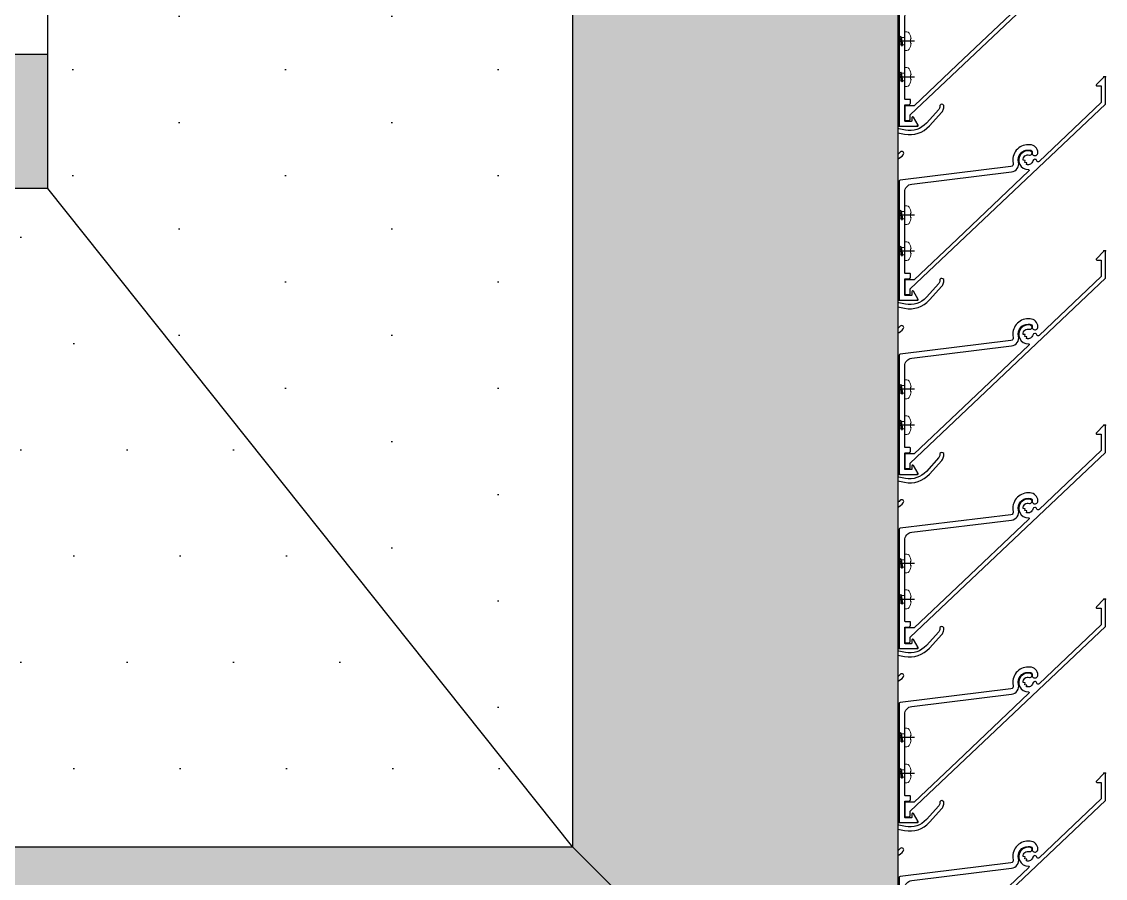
# Model space of a CAD drawing. Header units: millimetres. Extents: x -4391136 to -1798569, y -886572 to -291056.
# Drawn here: x -2446396.2 to -2445991.7, y -393423.4 to -393103.6 of the extents above; entities that cross this region are included whole.
import ezdxf

# ---------------------------------------------------------------- set-up
doc = ezdxf.new("R2010")
doc.units = ezdxf.units.MM
doc.set_wipeout_variables(frame=1)
for name, pattern in [('CENTER', [50.8, 31.75, -6.35, 6.35, -6.35]), ('HIDDEN', [0.375, 0.25, -0.125]), ('Xref-C-1-PP17-AR-2214-01-B$0$Hidden', [7.1438, 4.7625, -2.3813])]:
    doc.linetypes.add(name, pattern=pattern)
for name, color, linetype in [('000 - CONCRETE_COL_HATCH_', 7, 'Continuous'), ('000 - EXISTING_COLUMN_CUT_COLOR_5', 7, 'Continuous'), ('000 - EXISTING_CONCRETE_CUT_COLOR_5', 7, 'Continuous'), ('000 - STRUCTURE_STEEL_ACCESORIES_MAIN_COLOR_2', 7, 'Continuous'), ('000 - STRUCTURE_STEEL_ACCESORIES_WIPEOUT_', 7, 'Continuous'), ('010 - ASPG_ACCESSORIES_HATCH_', 7, 'Continuous'), ('010 - ASPG_ACCESSORIES_MAIN_COLOR_1', 7, 'Continuous'), ('010 - ASPG_ACCESSORIES_SUB_COLOR_1', 7, 'Continuous'), ('010 - ASPG_ACCESSORIES_SUB_COLOR_2', 7, 'Continuous'), ('010 - ASPG_ACCESSORIES_SYMBOL_', 7, 'Continuous'), ('010 - ASPG_ACCESSORIES_WIPEOUT_', 7, 'Continuous'), ('010 - ASPG_EXTR_MAIN_COLOR_2', 7, 'Continuous'), ('010 - ASPG_FASTERN_HIDDEN_', 7, 'Continuous'), ('010 - ASPG_FASTERN_MAIN_COLOR_1', 7, 'Continuous'), ('010 - ASPG_FASTERN_SUB_COLOR_2', 7, 'Continuous'), ('010 - ASPG_FLASHING_HATCH_', 7, 'Continuous'), ('010 - ASPG_FLASHING_MAIN_COLOR_2', 7, 'Continuous'), ('010 - ASPG_FLASHING_MAIN_COLOR_4', 7, 'Continuous'), ('010 - ASPG_FLASHING_WIPEOUT_', 7, 'Continuous'), ('010 - ASPG_FRAMING_MAIN_COLOR_2', 7, 'Continuous'), ('010 - ASPG_FRAMING_SUB_COLOR_2', 7, 'Continuous'), ('010 - ASPG_FRAMING_WIPEOUT_', 7, 'Continuous'), ('_PP-Dim', 7, 'Continuous'), ('BOLT & SCREW', 7, 'Continuous'), ('Center Line', 7, 'CENTER'), ('Xref-C-1-PP17-AR-2214-01-B$0$A-COLS', 7, 'Continuous'), ('Xref-C-1-PP17-AR-2214-01-B$0$A-COLS-E', 7, 'Continuous'), ('Xref-C-1-PP17-AR-2214-01-B$0$A-DETL-MBND', 7, 'Xref-C-1-PP17-AR-2214-01-B$0$Hidden'), ('Xref-C-1-PP17-AR-2214-01-B$0$S-BEAM', 7, 'Continuous'), ('Xref-C-1-PP17-AR-2214-01-B$0$WALL-E', 7, 'Continuous')]:
    doc.layers.add(name, color=color, linetype=linetype)
doc.layers.add('010 - ASPG_EXTR_DEF_SUB', color=7, linetype='Continuous', plot=False)
doc.layers.add('010 - ASPG_FASTERN_DEF_SUB', color=7, linetype='Continuous', plot=False)
doc.layers.add('12-GRID', color=7, linetype='CENTER', lineweight=13)
doc.layers.add('SCREW', color=7, linetype='Continuous', lineweight=5)
pattern_1 = [(45, (68845973.911, -106253.634), (-4.0411152545, 4.0411152545), []), (45, (68845976.6053, -106253.634), (-4.0411152545, 4.0411152545), [])]
pattern_2 = [(0, (0, 0), (3.96875, 7.9375), [0, -7.9375])]
pattern_3 = [(0, (0, 0), (19.8438, 39.6875), [0, -39.6875])]

# ---------------------------------------------------------------- blocks, each defined once
blk = doc.blocks.new('Xref-C-1-PP17-AR-2214-01-B$0$DPA-AR_Rectangular - 300x500-V1-ENTRANCE 2 - LOWER ROOF FLOOR PLAN01-flat-1')
at = {"layer": 'Xref-C-1-PP17-AR-2214-01-B$0$A-COLS-E', "lineweight": 9}
h = blk.add_hatch(dxfattribs=at)
h.set_pattern_fill('ACET-2D-FP_5', style=0, pattern_type=2)
h.set_pattern_definition([(50, (2730087.75, 495928.95), (-459.03375, 385.17505), [76.2, -838.2]), (355, (2730087.75, 495928.95), (65.28253, 746.1827), [60.96, -670.56]), (100.451, (2730148.5, 495923.6), (-693.383, -127.89768), [64.76, -712.36]), (46.184, (2730087.75, 496132.15), (-648.5725, 622.30642), [114.3, -1257.3]), (96.636, (2730178.1, 496118.1), (-1050.5343, -122.21992), [97.14, -1068.54]), (351.184, (2730087.7, 496132.1), (172.19714, 1110.27497), [91.44, -1005.84]), (21, (2730189.35, 496081.35), (-214.74339, 559.42566), [76.2, -838.2]), (326, (2730189.35, 496081.35), (418.85394, 620.9765), [60.96, -670.56]), (71.451, (2730239.9, 496047.26), (-668.45247, 224.29692), [64.76, -712.36]), (37.5, (2730087.75, 495928.95), (-158.769242, 206.912105), [33.528, -628.904, 33.528, -1320.292]), (37.5, (2730087.75, 495928.95), (-158.769242, 206.912105), [-695.96, -647.192, 33.528, -639.572]), (7.5, (2730087.75, 495928.95), (-47.303606, 359.30656), [33.528, -354.584, 33.528, -870.204]), (7.5, (2730087.75, 495928.95), (-47.303606, 359.30656), [-421.64, -613.664, 33.528, -223.012]), (327.5, (2729861.18, 495928.95), (146.191164, 229.474162), [33.528, -220.472, 33.528, -1810.512]), (327.5, (2729861.18, 495928.95), (146.191164, 229.474162), [-287.528, -758.952, 33.528, -1018.032]), (317.5, (2729759.6, 495928.95), (321.09789, 350.41686), [33.528, -296.672, 33.528, -1239.52]), (317.5, (2729759.6, 495928.95), (321.09789, 350.41686), [-363.728, -492.76, 33.528, -713.232])])
h.paths.add_polyline_path([(10.23, -250), (150, -250), (150, 250), (-150, 250), (-150, -250)])
at = {"layer": 'Xref-C-1-PP17-AR-2214-01-B$0$A-COLS', "color": 7}
for p, q in [((150, 250), (-150, 250)), ((-150, 250), (-150, -250)), ((150, -250), (150, 250))]:
    blk.add_line(p, q, dxfattribs=at)
blk = doc.blocks.new('*U2737')
at = {"layer": '000 - CONCRETE_COL_HATCH_'}
h = blk.add_hatch(dxfattribs=at)
h.set_pattern_fill('AR-CONC', scale=0.5)
h.set_pattern_definition([(50, (0, -6e-15), (3.5863, -0.31376), [0.375, -4.125]), (355, (0, -6e-15), (-0.693757, 3.76096), [0.3, -3.3]), (100.4514, (0.299, -0.026), (2.892544, 3.4472), [0.3187, -3.50571]), (46.1842, (0, 1), (5.33621, -0.827596), [0.5625, -6.1875]), (96.6356, (0.4447, 0.931), (4.67331, 4.87059), [0.47805, -5.25857]), (351.1842, (0, 1), (4.67331, 4.87059), [0.45, -4.95]), (21, (0.5, 0.75), (2.984535, -2.013094), [0.375, -4.125]), (326, (0.5, 0.75), (1.216577, 3.62575), [0.3, -3.3]), (71.4514, (0.7487, 0.5822), (4.20111, 1.612656), [0.3187, -3.50571]), (37.5, (0, -6e-15), (0.060799, 1.664469), [0, -3.26, 0, -3.35, 0, -3.3125]), (7.5, (0, -6e-15), (1.315348, 1.972059), [0, -1.91, 0, -3.185, 0, -1.2625]), (327.5, (-1.115, -6e-15), (2.669112, -0.1127744), [0, -1.25, 0, -3.9, 0, -5.175]), (317.5, (-1.615, -6e-15), (2.91593, 0.500525), [0, -1.625, 0, -2.59, 0, -3.675])])
h.paths.add_polyline_path([(-250, -150), (250, -150), (250, 150), (-250, 150)])
at = {"layer": '000 - EXISTING_COLUMN_CUT_COLOR_5', "color": 7}
blk.add_lwpolyline([(-250, -150), (250, -150), (250, 150), (-250, 150)], close=True, dxfattribs=at)
blk = doc.blocks.new('W-1-PP17-ENT2_REV00_20260526-152612_EX_LOPF-1')
at = {"layer": 'Xref-C-1-PP17-AR-2214-01-B$0$A-DETL-MBND', "color": 7}
for p in [(970, -9405.01), (670, -10205)]:
    blk.add_line(p, (970, -10205), dxfattribs=at)
at = {"layer": 'Xref-C-1-PP17-AR-2214-01-B$0$S-BEAM', "color": 7}
blk.add_line((970, -9955), (970, -9405.01), dxfattribs=at)
at = {"layer": 'Xref-C-1-PP17-AR-2214-01-B$0$WALL-E', "color": 7}
for p, q in [((970, -9405.01), (970, -10205)), ((970, -10205), (-13435, -10205))]:
    blk.add_line(p, q, dxfattribs=at)
at = {"color": 7, "rotation": 270}
blk.add_blockref('Xref-C-1-PP17-AR-2214-01-B$0$DPA-AR_Rectangular - 300x500-V1-ENTRANCE 2 - LOWER ROOF FLOOR PLAN01-flat-1', (720, -10055), dxfattribs=at)
at = {"layer": '000 - EXISTING_CONCRETE_CUT_COLOR_5', "color": 7}
blk.add_blockref('*U2737', (720, -10055), dxfattribs=at)
blk = doc.blocks.new('PZG35-9D5')
at = {"layer": 'Center Line', "color": 7}
blk.add_line((0, 3.73), (0, -10.53), dxfattribs=at)
at = {"layer": 'SCREW', "color": 7}
for p, q in [((-1.4, 0), (-1.4, -1.09)), ((1.4, 0), (1.4, -0.59)), ((-1.85, -1.4), (1.85, -0.9)), ((-1.85, -1.4), (-1.4, -1.09)), ((-1.85, -1.4), (-1.4, -1.71)), ((-1.85, -2.7), (1.85, -2.2)), ((-1.85, -2.7), (-1.4, -2.39)), ((-1.85, -2.7), (-1.4, -3.01)), ((-1.85, -4), (-1.4, -3.69)), ((-1.85, -4), (-0.99, -3.88)), ((-1.85, -4), (-1.4, -4.31)), ((-1.4, -1.09), (1.4, -0.59)), ((-1.4, -1.71), (1.4, -1.21)), ((-1.4, -1.71), (-1.4, -2.39)), ((-1.4, -2.39), (1.4, -1.89)), ((-1.4, -3.01), (1.4, -2.51)), ((-1.4, -3.01), (-1.4, -3.69)), ((-1.4, -3.69), (-0.84, -3.59)), ((0.56, -3.34), (1.4, -3.19)), ((0.71, -3.65), (1.85, -3.5)), ((0.71, -3.93), (1.4, -3.81)), ((1.85, -0.9), (1.4, -0.59)), ((1.85, -0.9), (1.4, -1.21)), ((1.4, -1.21), (1.4, -1.89)), ((1.85, -2.2), (1.4, -1.89)), ((1.85, -2.2), (1.4, -2.51)), ((1.4, -2.51), (1.4, -3.19)), ((1.85, -3.5), (1.4, -3.19)), ((1.85, -3.5), (1.4, -3.81)), ((1.4, -3.81), (1.4, -4.49)), ((-1.4, -4.31), (-1.18, -4.27)), ((-1.4, -4.31), (-1.4, -8.1)), ((0.71, -4.61), (1.4, -4.49)), ((0.71, -4.95), (1.85, -4.8)), ((0.71, -5.23), (1.4, -5.11)), ((1.85, -4.8), (1.4, -4.49)), ((1.85, -4.8), (1.4, -5.11)), ((1.4, -5.11), (1.4, -8.1)), ((0, -9.5), (-1.4, -8.1)), ((0, -9.5), (1.4, -8.1))]:
    blk.add_line(p, q, dxfattribs=at)
blk.add_lwpolyline([(0, -9.5), (0.71, -5.23), (0.71, -3.6, 0.417657), (0.41, -3.3, 0.108102), (-0.84, -3.59), (-1.4, -4.7)], format="xyb", dxfattribs=at)
blk = doc.blocks.new('*U3396')
at = {"layer": 'SCREW', "color": 7}
blk.add_lwpolyline([(3.03, 1.78, 0.09906), (0.8, 2.55), (0.8, 2.27), (-0.8, 2.27), (-0.8, 2.55, 0.09906), (-3.03, 1.78, 0.266588), (-3.5, 0.96), (-3.5, 0.2, 0.414214), (-3.3, 0), (3.3, 0, 0.414214), (3.5, 0.2), (3.5, 0.96, 0.266588)], format="xyb", close=True, dxfattribs=at)
blk.add_blockref('PZG35-9D5', (0, 0), dxfattribs=at)
blk = doc.blocks.new('*U3399')
at = {"color": 7}
blk.add_point((0, 0), dxfattribs=at)
at = {"layer": '010 - ASPG_ACCESSORIES_MAIN_COLOR_1', "color": 7}
blk.add_lwpolyline([(-39.7, -0.6, 0.414214), (-40, -0.9), (-40, -7.37, 0.57735), (-39.65, -7.57), (-36.64, -5.83, 0.767327), (-36.79, -5.3), (-37.9, -5.3, -0.414214), (-38.2, -5), (-38.2, -2.8, -0.414214), (-38, -2.6), (-32.18, -2.6, -0.388879), (-31.98, -2.78), (-31.85, -4.34, 0.388879), (-31.35, -4.8), (-30.3, -4.8, 0.414214), (-30, -4.5), (-30, -2.9, -0.414214), (-29.7, -2.6), (0.41, -2.6, -0.378969), (3.39, -5.24), (7.95, -42.52, 0.446593), (11.62, -45.08, -0.489802), (16.08, -48.68), (16.06, -49.36, -0.18248), (15.8, -50.02, -0.267949), (15.33, -50.17, 1.122115), (15.1, -52.34, 0.405004), (18.06, -49.4), (18.08, -48.72, 0.489805), (11.16, -43.13, -0.446597), (9.94, -42.28), (4.87, -0.85, 0.364176), (4.57, -0.6)], format="xyb", close=True, dxfattribs=at)
at = {"layer": '010 - ASPG_EXTR_DEF_SUB', "color": 7}
for p in [(-40, -0.5), (43.44, -76.9), (43.44, -77.5)]:
    blk.add_point(p, dxfattribs=at)
at = {"layer": '010 - ASPG_EXTR_MAIN_COLOR_2', "color": 7}
blk.add_lwpolyline([(11.37, -48.15), (11.47, -47.44), (12.18, -47.56), (12.29, -46.79, -0.535538), (14.19, -49.17, 0.991572), (15.66, -49.58, 1.157025), (8.79, -48.77, -0.688558), (8.27, -48.99), (-17.14, -22.17), (-32.34, -6.13), (-32.34, -2.9, 0.414312), (-32.64, -2.6), (-37.54, -2.6, 0.414116), (-37.84, -2.9), (-37.84, -4.3, 0.414214), (-37.54, -4.6), (-35.99, -4.6, -0.205895), (-35.77, -4.69), (33.23, -77.5), (43.14, -77.5, 0.668179), (43.36, -76.99), (40.52, -74.15, 0.668179), (40.01, -74.36), (40.01, -76), (33.87, -76), (11.86, -52.78, -0.558354), (12.08, -51.95, 0.766275), (12.04, -50.39, -0.438583), (10.71, -48.05)], format="xyb", close=True, dxfattribs=at)
at = {"layer": 'SCREW', "color": 7, "rotation": 180}
for p in [(-21.65, -2.5), (-8.24, -2.5)]:
    blk.add_blockref('*U3396', p, dxfattribs=at)
blk = doc.blocks.new('*U2001')
at = {"color": 7}
blk.add_wipeout([(1617.3, 4), (60, 4), (60, 69.3), (1617.3, 69.3)], dxfattribs=at).dxf.layer = '010 - ASPG_FRAMING_WIPEOUT_'
at = {"layer": '010 - ASPG_FRAMING_MAIN_COLOR_2', "color": 7}
blk.add_lwpolyline([(1587.3, 69.3), (90, 69.3), (90, 6), (1587.3, 6)], close=True, dxfattribs=at)
at = {"layer": '010 - ASPG_FRAMING_SUB_COLOR_2', "color": 7}
for points in [[(1617.3, 4), (60, 4), (60, 69.3), (1617.3, 69.3)], [(60, 2), (60, 4), (1617.3, 4), (1617.3, 2)]]:
    blk.add_lwpolyline(points, close=True, dxfattribs=at)
at = {"color": 7, "rotation": 180}
for p in [(1186.77, 69.3), (1251.77, 69.3), (1316.77, 69.3), (1381.77, 69.3), (1446.77, 69.3), (1511.77, 69.3)]:
    blk.add_blockref('*U3399', p, dxfattribs=at)
blk = doc.blocks.new('W-1-PP17-ENT2_REV00_20260528-225335_ASPG_UPPF')
at = {"color": 7, "rotation": 270}
blk.add_blockref('*U2001', (1018, -8705), dxfattribs=at)
blk = doc.blocks.new('*U1976')
at = {"layer": '010 - ASPG_ACCESSORIES_SUB_COLOR_2', "color": 7}
for p, q in [((-2.08, -1.55), (-2.08, 0)), ((2.08, -1.05), (2.08, 0)), ((-2.73, -1.9), (2.73, -1.4)), ((-2.73, -1.9), (-2.08, -1.55)), ((-2.73, -1.9), (-2.08, -2.25)), ((-2.73, -3.7), (2.73, -3.2)), ((-2.73, -3.7), (-2.08, -3.35)), ((-2.73, -3.7), (-2.08, -4.05)), ((-2.08, -1.55), (2.08, -1.05)), ((-2.08, -2.25), (2.08, -1.75)), ((-2.08, -3.35), (-2.08, -2.25)), ((-2.08, -3.35), (2.08, -2.85)), ((-2.08, -4.05), (2.08, -3.55)), ((2.73, -1.4), (2.08, -1.05)), ((2.73, -1.4), (2.08, -1.75)), ((2.08, -2.85), (2.08, -1.75)), ((2.73, -3.2), (2.08, -2.85)), ((2.73, -3.2), (2.08, -3.55)), ((2.08, -4.65), (2.08, -3.55)), ((-2.73, -5.5), (2.73, -5)), ((-2.73, -5.5), (2.73, -5)), ((-2.73, -5.5), (-2.08, -5.15)), ((-2.73, -5.5), (-2.08, -5.15)), ((-2.73, -5.5), (-2.08, -5.85)), ((-2.73, -5.5), (-2.08, -5.85)), ((-2.73, -7.3), (2.73, -6.8)), ((-2.73, -7.3), (-2.08, -6.95)), ((-2.73, -7.3), (-2.08, -7.65)), ((-2.08, -5.15), (-2.08, -4.05)), ((-2.08, -5.15), (2.08, -4.65)), ((-2.08, -5.15), (2.08, -4.65)), ((-2.08, -5.85), (2.08, -5.35)), ((-2.08, -5.85), (2.08, -5.35)), ((-2.08, -6.95), (-2.08, -5.85)), ((-2.08, -6.95), (-2.08, -5.85)), ((-2.08, -6.95), (2.08, -6.45)), ((-2.08, -7.65), (2.08, -7.15)), ((-2.08, -8.75), (-2.08, -7.65)), ((2.73, -5), (2.08, -4.65)), ((2.73, -5), (2.08, -4.65)), ((2.73, -5), (2.08, -5.35)), ((2.73, -5), (2.08, -5.35)), ((2.08, -6.45), (2.08, -5.35)), ((2.08, -6.45), (2.08, -5.35)), ((2.73, -6.8), (2.08, -6.45)), ((2.73, -6.8), (2.08, -7.15)), ((2.08, -8.25), (2.08, -7.15)), ((-2.73, -9.1), (-2.08, -8.75)), ((-2.73, -9.1), (-1.57, -8.98)), ((-2.73, -9.1), (-2.08, -9.45)), ((-2.73, -10.9), (-2.08, -10.55)), ((-2.73, -10.9), (-1.84, -10.81)), ((-2.73, -10.9), (-2.08, -11.25)), ((-2.08, -8.75), (-1.06, -8.61)), ((-2.08, -9.45), (-1.63, -9.39)), ((-2.08, -10.55), (-2.08, -9.45)), ((-2.08, -10.55), (-1.8, -10.51)), ((-2.08, -11.25), (-1.91, -11.23)), ((-2.08, -12.4), (-2.08, -11.25)), ((0.43, -8.44), (2.08, -8.25)), ((0.71, -8.78), (2.73, -8.6)), ((0.71, -9.1), (2.08, -8.95)), ((0.71, -10.21), (2.08, -10.05)), ((0.71, -10.58), (2.73, -10.4)), ((0.71, -10.9), (2.08, -10.75)), ((2.73, -8.6), (2.08, -8.25)), ((2.73, -8.6), (2.08, -8.95)), ((2.08, -10.05), (2.08, -8.95)), ((2.73, -10.4), (2.08, -10.05)), ((2.73, -10.4), (2.08, -10.75)), ((2.08, -10.75), (2.08, -15.6)), ((-2.08, -12.4), (-2.08, -15.6)), ((0, -17.2), (-2.08, -15.6)), ((0, -17.2), (2.08, -15.6))]:
    blk.add_line(p, q, dxfattribs=at)
blk.add_lwpolyline([(0, -17.2), (0.71, -11.46), (0.71, -8.74, 0.417657), (0.41, -8.44, 0.070993), (-1.53, -8.73), (-2.08, -12.4)], format="xyb", dxfattribs=at)
at = {"layer": '010 - ASPG_ACCESSORIES_SYMBOL_', "color": 7, "linetype": 'CENTER'}
blk.add_line((0, 6.14), (0, -18.2), dxfattribs=at)
at = {"layer": '010 - ASPG_FASTERN_MAIN_COLOR_1', "color": 7}
for p, q in [((-4.17, 5.05), (-4.17, 1.2)), ((3.13, 5.45), (-3.13, 5.45)), ((-2.08, 5.05), (-2.08, 1.2)), ((2.08, 5.05), (2.08, 1.2)), ((4.17, 5.05), (4.17, 1.2)), ((-5.5, 0.55), (-5.5, 0)), ((5.5, 0), (-5.5, 0)), ((-5.2, 0.85), (-4.17, 1.2)), ((5.2, 0.85), (-5.2, 0.85)), ((4.17, 1.2), (-4.17, 1.2)), ((-2.58, 0.85), (-2.08, 1.2)), ((2.45, 0.85), (2.08, 1.2)), ((5.2, 0.85), (4.17, 1.2)), ((5.5, 0.55), (5.5, 0))]:
    blk.add_line(p, q, dxfattribs=at)
for centre, radius, start, end in [((-3.13, 3.89), 1.56, 48.0171, 131.9829), ((0, -0.18), 5.63, 68.2799, 111.7201), ((3.13, 3.89), 1.56, 48.0171, 131.9829), ((-5.2, 0.55), 0.3, 90, 180), ((5.2, 0.55), 0.3, 0, 90)]:
    blk.add_arc(centre, radius, start, end, dxfattribs=at)
blk = doc.blocks.new('G$C7D677D58')
at = {"layer": '010 - ASPG_FASTERN_MAIN_COLOR_1'}
h = blk.add_hatch(dxfattribs=at)
h.set_pattern_fill('ANSI35', scale=0.02, angle=280.6768, style=0)
h.set_pattern_definition([(145.676841, (67.453535, -13.0942606), (0.00281929957, 0.00412935224), []), (145.676841, (67.4500606, -13.0949156), (0.00281929957, 0.00412935224), [0.00625, -0.00125, 0, -0.00125])])
h.paths.add_polyline_path([(0.02989, 0.01545), (0.02447, 0.01545), (0.02447, 0.00055), (0.02989, 0.00055)])
at = {"layer": '010 - ASPG_FASTERN_DEF_SUB', "color": 7, "ltscale": 0.1}
blk.add_line((0.03829, 0.008), (0, 0.008, 0), dxfattribs=at)
at = {"layer": '010 - ASPG_FASTERN_MAIN_COLOR_1', "color": 7}
for p, q in [((0.00687, 0.0028, 0), (0.00687, 0.0132, 0)), ((0.01247, 0.01493, 0), (0.00767, 0.01493, 0)), ((0.01327, 0, 0), (0.01327, 0.016, 0)), ((0.01327, 0.016, 0), (0.01447, 0.016, 0)), ((0.01327, 0.0028, 0), (0.01327, 0.0132, 0)), ((0.01447, 0.016, 0), (0.01447, 0, 0)), ((0.02989, 0), (0.02989, 0.016)), ((0.02989, 0.016), (0.03109, 0.016)), ((0.03109, 0.016), (0.03109, 0)), ((0.03109, 0.00107), (0.03109, 0.01493)), ((0.03589, 0.01493), (0.03109, 0.01493)), ((0.03669, 0.0028), (0.03669, 0.0132)), ((0.0024, 0.012, 0), (0.0016, 0.0112, 0)), ((0.0016, 0.0048, 0), (0.0016, 0.0112, 0)), ((0.00687, 0.0112, 0), (0.0016, 0.0112, 0)), ((0.00687, 0.012, 0), (0.0024, 0.012, 0)), ((0.01247, 0.01146, 0), (0.00767, 0.01146, 0)), ((0.03589, 0.01146), (0.03109, 0.01146)), ((0.00687, 0.0048, 0), (0.0016, 0.0048, 0)), ((0.0024, 0.004, 0), (0.0016, 0.0048, 0)), ((0.01247, 0.00454, 0), (0.00767, 0.00454, 0)), ((0.03589, 0.00454), (0.03109, 0.00454)), ((0.00687, 0.004, 0), (0.0024, 0.004, 0)), ((0.01247, 0.00107, 0), (0.00767, 0.00107, 0)), ((0.01447, 0, 0), (0.01327, 0, 0)), ((0.03109, 0), (0.02989, 0)), ((0.03589, 0.00107), (0.03109, 0.00107))]:
    blk.add_line(p, q, dxfattribs=at)
at = {"layer": '010 - ASPG_FASTERN_MAIN_COLOR_1', "color": 7, "elevation": 0}
for points in [[(0.00767, 0.01493, 0.46188), (0.00767, 0.01146, 0.23094), (0.00767, 0.00454, 0.46188), (0.00767, 0.00107)], [(0.01247, 0.01493, -0.46188), (0.01247, 0.01146, -0.23094), (0.01247, 0.00454, -0.46188), (0.01247, 0.00107)], [(0.03589, 0.01493, -0.46188), (0.03589, 0.01146, -0.23094), (0.03589, 0.00454, -0.46188), (0.03589, 0.00107)]]:
    blk.add_lwpolyline(points, format="xyb", dxfattribs=at)
at = {"layer": '010 - ASPG_FASTERN_MAIN_COLOR_1', "color": 7}
blk.add_lwpolyline([(0.02989, 0.01545), (0.02447, 0.01545), (0.02447, 0.00055), (0.02989, 0.00055)], close=True, dxfattribs=at)
at = {"layer": '010 - ASPG_FASTERN_SUB_COLOR_2', "color": 7, "linetype": 'HIDDEN'}
for p, q in [((0.02989, 0.012), (0.01447, 0.012, 0)), ((0.02989, 0.0112), (0.01447, 0.0112, 0)), ((0.02989, 0.0048), (0.01447, 0.0048, 0)), ((0.02989, 0.004), (0.01447, 0.004, 0))]:
    blk.add_line(p, q, dxfattribs=at)
blk = doc.blocks.new('010 - ASPG_ACCESSORIES_BRACKET_FOR_FRAME_TYPE-1_CUT-VIEW')
at = {"color": 7}
blk.add_wipeout([(0, 25), (0, 0), (40, 0), (40, 3), (3, 3), (3, 25)], dxfattribs=at).dxf.layer = '010 - ASPG_ACCESSORIES_WIPEOUT_'
at = {"layer": '010 - ASPG_ACCESSORIES_HATCH_'}
h = blk.add_hatch(dxfattribs=at)
h.set_pattern_fill('ANSI32', scale=0.03)
h.set_pattern_definition(pattern_1)
h.paths.add_polyline_path([(1.45, 16.09), (1.1, 16.73), (0.75, 16.09), (0, 16.09), (0, 25), (3, 25), (2.98, 16.09)])
h = blk.add_hatch(dxfattribs=at)
h.set_pattern_fill('ANSI32', scale=0.03)
h.set_pattern_definition(pattern_1)
h.paths.add_polyline_path([(0, 0), (0, 11.78), (0.18, 11.92), (1.25, 11.92), (1.6, 11.27), (1.95, 11.92), (3, 11.92), (3, 3), (19.7, 3), (19.7, 0)])
h = blk.add_hatch(dxfattribs=at)
h.set_pattern_fill('ANSI32', scale=0.03)
h.set_pattern_definition(pattern_1)
h.paths.add_polyline_path([(28.7, 0), (28.7, 3), (40, 3), (40, 0)])
at = {"layer": '010 - ASPG_ACCESSORIES_MAIN_COLOR_1', "color": 7}
blk.add_lwpolyline([(0, 25), (0, 0), (40, 0), (40, 3), (3, 3), (3, 25)], close=True, dxfattribs=at)
at = {"layer": '010 - ASPG_ACCESSORIES_SUB_COLOR_1', "color": 7}
for points in [[(1.45, 16.09), (1.1, 16.73), (0.75, 16.09), (0, 16.09), (0, 25), (3, 25), (2.98, 16.09)], [(0, 0), (0, 11.78), (0.18, 11.92), (1.25, 11.92), (1.6, 11.27), (1.95, 11.92), (3, 11.92), (3, 3), (19.7, 3), (19.7, 0)], [(28.7, 0), (28.7, 3), (40, 3), (40, 0)]]:
    blk.add_lwpolyline(points, close=True, dxfattribs=at)
blk = doc.blocks.new('000_ASPG_TYP_FILES_EXPANSION_BOLT_1')
at = {"layer": '010 - ASPG_FASTERN_HIDDEN_', "color": 7, "linetype": 'CENTER'}
blk.add_line((-15.27, 0), (74.86, 0), dxfattribs=at)
at = {"layer": '010 - ASPG_FASTERN_MAIN_COLOR_1', "color": 7}
for p, q in [((-8, 7.21), (-7.36, 7.85)), ((-8, 7.21), (-8, -7.21)), ((-7.36, 7.85), (-2.24, 7.85)), ((-1.6, 7.21), (-2.24, 7.85)), ((-1.6, 7.21), (-1.6, -7.21)), ((-7.36, 3.93), (-2.24, 3.93)), ((-7.36, -3.93), (-2.24, -3.93)), ((-7.36, -7.85), (-8, -7.21)), ((-7.36, -7.85), (-2.24, -7.85)), ((-2.24, -7.85), (-1.6, -7.21))]:
    blk.add_line(p, q, dxfattribs=at)
blk.add_lwpolyline([(-1.6, -8.4), (0, -8.4), (0, 8.4), (-1.6, 8.4)], close=True, dxfattribs=at)
for centre, radius, start, end in [((-4.67, 5.89), 3.33, 143.8846, 216.1154), ((-4.93, 5.89), 3.33, 323.8846, 36.1154), ((4.36, 0), 12.36, 161.4826, 198.5174), ((-13.96, 0), 12.36, 341.4826, 18.5174), ((-4.67, -5.89), 3.33, 143.8846, 216.1154), ((-4.93, -5.89), 3.33, 323.8846, 36.1154)]:
    blk.add_arc(centre, radius, start, end, dxfattribs=at)
at = {"layer": '010 - ASPG_FASTERN_SUB_COLOR_2', "color": 7}
for p, q in [((50.5, 4), (60.29, 4.57)), ((60.29, 4.57), (60.29, -1.07)), ((-13, 2), (-12.17, 2.78)), ((-13, -2), (-13, 2)), ((-11.72, 2.8), (-12.21, -2.8)), ((-12.17, 2.78), (-11.71, 2.84)), ((-10.92, 4), (-11.72, 2.8)), ((-10.92, 4), (-11.61, -4)), ((-10.33, 2.8), (-10.92, 4)), ((-10.33, 2.8), (-10.82, -2.8)), ((-9.54, 4), (-10.33, 2.8)), ((-9.54, 4), (-10.23, -4)), ((-8.95, 2.8), (-9.54, 4)), ((-8.95, 2.8), (-9.43, -2.8)), ((-8.15, 4), (-8.95, 2.8)), ((-8.15, 4), (-8.84, -4)), ((0.66, 4), (-0.13, 2.8)), ((0.66, 4), (-0.03, -4)), ((1.25, 2.8), (0.66, 4)), ((1.25, 2.8), (0.77, -2.8)), ((2.05, 4), (1.25, 2.8)), ((2.05, 4), (1.36, -4)), ((2.64, 2.8), (2.05, 4)), ((2.64, 2.8), (2.15, -2.8)), ((3.43, 4), (2.64, 2.8)), ((3.43, 4), (2.74, -4)), ((4.02, 2.8), (3.43, 4)), ((4.02, 2.8), (3.54, -2.8)), ((4.82, 4), (4.02, 2.8)), ((4.82, 4), (4.13, -4)), ((5.41, 2.8), (4.82, 4)), ((5.41, 2.8), (4.92, -2.8)), ((6.21, 4), (5.41, 2.8)), ((6.21, 4), (5.51, -4)), ((6.79, 2.8), (6.21, 4)), ((6.79, 2.8), (6.31, -2.8)), ((7.59, 4), (6.79, 2.8)), ((7.59, 4), (6.9, -4)), ((8.18, 2.8), (7.59, 4)), ((8.18, 2.8), (7.7, -2.8)), ((8.98, 4), (8.18, 2.8)), ((8.98, 4), (8.28, -4)), ((9.57, 2.8), (8.98, 4)), ((9.57, 2.8), (9.08, -2.8)), ((10.36, 4), (9.57, 2.8)), ((10.36, 4), (9.67, -4)), ((10.95, 2.8), (10.36, 4)), ((10.95, 2.8), (10.47, -2.8)), ((11.75, 4), (10.95, 2.8)), ((11.75, 4), (11.06, -4)), ((12.34, 2.8), (11.75, 4)), ((12.34, 2.8), (11.85, -2.8)), ((13.13, 4), (12.34, 2.8)), ((13.13, 4), (12.44, -4)), ((13.13, 4), (47.5, 4)), ((47.5, 3), (47.5, 4)), ((50.5, 3), (47.5, 3)), ((50.5, 2), (50.5, 4)), ((50.5, 2), (51.5, 2)), ((50.5, -4), (50.5, 1.04)), ((50.66, 1.19), (51.03, 1.19)), ((52.03, 0.19), (52.03, -0.75)), ((52.5, 1), (52.5, 0)), ((54.73, -0.32), (55.27, 1.32)), ((55.04, -1.1), (55.75, 0.77)), ((56.22, 2), (57.5, 2)), ((56.68, 1.41), (57.11, 1.41)), ((58.11, 0.46), (58.18, -0.8)), ((58.5, 1), (58.5, -0.04)), ((67.5, 4), (60.29, 3.28)), ((67.5, -4), (67.5, 4)), ((-13, -2), (-12.17, -2.84)), ((-11.61, -4), (-12.21, -2.8)), ((-10.82, -2.8), (-11.61, -4)), ((-10.23, -4), (-10.82, -2.8)), ((-9.43, -2.8), (-10.23, -4)), ((-8.84, -4), (-9.43, -2.8)), ((-8.05, -2.8), (-8.84, -4)), ((0.77, -2.8), (-0.03, -4)), ((1.36, -4), (0.77, -2.8)), ((2.15, -2.8), (1.36, -4)), ((2.74, -4), (2.15, -2.8)), ((3.54, -2.8), (2.74, -4)), ((4.13, -4), (3.54, -2.8)), ((4.92, -2.8), (4.13, -4)), ((5.51, -4), (4.92, -2.8)), ((6.31, -2.8), (5.51, -4)), ((6.9, -4), (6.31, -2.8)), ((7.7, -2.8), (6.9, -4)), ((8.28, -4), (7.7, -2.8)), ((9.08, -2.8), (8.28, -4)), ((9.67, -4), (9.08, -2.8)), ((10.47, -2.8), (9.67, -4)), ((11.06, -4), (10.47, -2.8)), ((11.85, -2.8), (11.06, -4)), ((12.44, -4), (11.85, -2.8)), ((12.5, -4), (47.5, -4)), ((47.5, -4), (47.5, -3)), ((47.5, -3), (50.5, -3)), ((60.29, -4.69), (50.5, -4)), ((53.03, -1.75), (54.1, -1.75)), ((53.5, -1), (53.78, -1)), ((59.18, -1.75), (60.29, -1.75)), ((59.46, -1.04), (60.29, -1.07)), ((60.29, -1.75), (60.29, -4.69)), ((60.29, -3.28), (67.5, -4))]:
    blk.add_line(p, q, dxfattribs=at)
for centre, start, end in [((51.03, 0.19), 0, 121.9394), ((51.5, 1), 0, 90), ((56.22, 1), 90, 161.5651), ((56.68, 0.41), 90, 159.1163), ((57.11, 0.41), 3.0186, 90), ((57.5, 1), 0, 90), ((53.03, -0.75), 180, 270), ((53.5, 0), 180, 270), ((53.78, 0), 270, 341.5651), ((54.1, -0.75), 270, 339.1163), ((59.18, -0.75), 183.0186, 270), ((59.5, -0.04), 180, 267.8255)]:
    blk.add_arc(centre, 1, start, end, dxfattribs=at)
blk = doc.blocks.new('*U3067')
at = {"color": 7, "xscale": -1, "rotation": 270}
blk.add_blockref('*U1976', (3, -19), dxfattribs=at)
at = {"color": 7}
blk.add_wipeout([(45, 45), (45, 0), (0, 0), (0, -5), (50, -5), (50, 45)], dxfattribs=at).dxf.layer = '000 - STRUCTURE_STEEL_ACCESORIES_WIPEOUT_'
at = {"layer": '010 - ASPG_ACCESSORIES_HATCH_'}
h = blk.add_hatch(dxfattribs=at)
h.set_pattern_fill('ANSI32', scale=0.03, angle=-90)
h.set_pattern_definition([(315, (-106132.4893, -14494268.6785), (1.01027881362, 1.01027881362), []), (315, (-106132.4893, -14494269.352), (1.01027881362, 1.01027881362), [])])
h.paths.add_polyline_path([(45, 45), (45, 0), (0, 0), (0, -5), (50, -5), (50, 45)])
at = {"layer": '000 - STRUCTURE_STEEL_ACCESORIES_MAIN_COLOR_2', "color": 7}
blk.add_lwpolyline([(45, 45), (45, 0), (0, 0), (0, -5), (50, -5), (50, 45)], close=True, dxfattribs=at)
at = {"color": 7}
blk.add_blockref('000_ASPG_TYP_FILES_EXPANSION_BOLT_1', (45, 22.5), dxfattribs=at)
at = {"color": 7, "xscale": -1000, "yscale": 1000, "zscale": 1000, "rotation": 90}
blk.add_blockref('G$C7D677D58', (32.2, 16.47, 0), dxfattribs=at)
at = {"color": 7, "xscale": -1, "rotation": 180}
blk.add_blockref('010 - ASPG_ACCESSORIES_BRACKET_FOR_FRAME_TYPE-1_CUT-VIEW', (0, -5), dxfattribs=at)
blk = doc.blocks.new('*U3395')
at = {"layer": '12-GRID', "color": 7, "linetype": 'CENTER'}
for p, q in [((0, -6.2), (0, 2.2)), ((-4.2, -2), (4.2, -2))]:
    blk.add_line(p, q, dxfattribs=at)
at = {"layer": 'BOLT & SCREW', "color": 7}
for p, q in [((-0.55, -1.77), (-1.77, -1.56)), ((-0.55, -2.23), (-1.77, -2.44)), ((-0.46, -1.77), (-0.88, -1.56)), ((-0.46, -2.23), (-0.88, -2.44)), ((-0.23, -1.45), (-0.44, -0.23)), ((-0.23, -1.54), (-0.44, -1.12)), ((-0.23, -2.46), (-0.44, -2.88)), ((-0.23, -2.55), (-0.44, -3.77)), ((0.23, -1.45), (0.44, -0.23)), ((0.23, -1.54), (0.44, -1.12)), ((0.44, -2.88), (0.23, -2.46)), ((0.23, -2.55), (0.44, -3.77)), ((0.46, -1.77), (0.88, -1.56)), ((0.46, -2.23), (0.88, -2.44)), ((0.55, -1.77), (1.77, -1.56)), ((0.55, -2.23), (1.77, -2.44))]:
    blk.add_line(p, q, dxfattribs=at)
for points in [[(-1.77, -1.56), (-0.88, -1.56, 0.414214), (-0.44, -1.12), (-0.44, -0.23), (0.44, -0.23), (0.44, -1.12, 0.414214), (0.88, -1.56), (1.77, -1.56), (1.77, -2.44), (0.88, -2.44, 0.414214), (0.44, -2.88), (0.44, -3.77), (-0.44, -3.77), (-0.44, -2.88, 0.414214), (-0.88, -2.44), (-1.77, -2.44)], [(0.23, -2.46, -0.414214), (0.46, -2.23), (0.55, -2.23), (0.55, -1.77), (0.46, -1.77, -0.414214), (0.23, -1.54), (0.23, -1.45), (-0.23, -1.45), (-0.23, -1.54, -0.414214), (-0.46, -1.77), (-0.55, -1.77), (-0.55, -2.23), (-0.46, -2.23, -0.414214), (-0.23, -2.46), (-0.23, -2.55), (0.23, -2.55)]]:
    blk.add_lwpolyline(points, format="xyb", close=True, dxfattribs=at)
blk.add_circle((0, -2), 3.5, dxfattribs=at)
blk = doc.blocks.new('*U3045')
at = {"layer": '010 - ASPG_EXTR_DEF_SUB', "color": 7}
for p in [(65, 0), (130, 0), (195, 0), (260, 0), (325, 0)]:
    blk.add_point(p, dxfattribs=at)
at = {"layer": '010 - ASPG_EXTR_MAIN_COLOR_2', "color": 7}
for points in [[(43.74, 68.44, -0.247674), (43.99, 68.57), (45.98, 68.57, -0.044131), (46.47, 68.5, -0.125846), (48.96, 67.21, -0.098851), (49.82, 66.03, -0.205828), (49.79, 61.2, -0.115116), (46.37, 57.18, 0.822373), (47.46, 56.1, 0.109185), (51.15, 60.56, 0.208323), (51.19, 66.64, 0.100528), (49.97, 68.32, 0.145116), (46.29, 70.07), (30.76, 70.07, 0.433659)], [(366.35, 67.62, -0.045829), (347.78, 45.76, -0.560492), (347.29, 45.89, 0.31786), (344.21, 48.24, 0.953288), (344.08, 46.72, -2.423004), (342.26, 44.89, 0.952315), (340.74, 44.76, 0.300821), (342.89, 41.76, -0.560492), (342.98, 41.25, -0.019425), (333.62, 33.46, -0.552501), (333.15, 33.64, 0.344461), (329.99, 36.3, 0.952015), (329.86, 34.78, -2.423186), (328.04, 32.95, 0.952015), (326.52, 32.82, 0.2854), (328.49, 29.89, -0.553378), (328.56, 29.38, 0.030674), (313.46, 15.06, 0.4171), (314.11, 5.27, 0.935553), (315.1, 6.41, -0.43441), (314.8, 14.29, -0.014998), (321.92, 21.45, -0.738349), (324.92, 19.76, 0.004917), (321.81, 4.8, 0.263611), (324.88, -4.46), (330, -9.08, 0.125884), (331.27, -9.75, 0.044275), (332.09, -9.87, 1.107655), (332.13, -8.33, -0.215596), (331.02, -7.99), (325.89, -3.35, -0.263611), (323.28, 4.51, -0.004855), (326.34, 19.26, 0.23396), (325.82, 21.95, -0.24081), (325.71, 24.9, -0.104157), (325.78, 25), (327.99, 26.93, -0.229021), (330.7, 26.89, -0.381721), (335.27, 9.07, 0.977382), (336.62, 8.41, 0.361105), (332.41, 27.5, -0.496126), (332.44, 30.69, 0.003188), (334.06, 31.9, -0.002827), (335.56, 33.07, 0.077048), (368.74, 68.44, -0.247674)], [(371.29, 70.07), (355.76, 70.07, 0.433659), (355.46, 69.75), (355.84, 63.96, 0.082069), (355.86, 63.87, 0.720654), (357.33, 63.97, 0.079224), (357.34, 64.07), (357.07, 68.14, -0.433659), (357.47, 68.57), (365.86, 68.57, -0.607385)]]:
    blk.add_lwpolyline(points, format="xyb", dxfattribs=at)
for points in [[(95.76, 70.07, 0.433659), (95.46, 69.75), (95.84, 63.96, 0.082069), (95.86, 63.87, 0.720654), (97.33, 63.97, 0.079224), (97.34, 64.07), (97.07, 68.14, -0.433659), (97.47, 68.57), (105.86, 68.57, -0.607385), (106.35, 67.62, -0.045829), (87.78, 45.76, -0.560492), (87.29, 45.89, 0.31786), (84.21, 48.24, 0.953288), (84.08, 46.72, -2.423004), (82.26, 44.89, 0.952315), (80.74, 44.76, 0.300821), (82.89, 41.76, -0.560492), (82.98, 41.25, -0.019425), (73.62, 33.46, -0.552501), (73.15, 33.64, 0.344461), (69.99, 36.3, 0.952015), (69.86, 34.78, -2.423186), (68.04, 32.95, 0.952015), (66.52, 32.82, 0.2854), (68.49, 29.89, -0.553378), (68.56, 29.38, 0.030674), (53.46, 15.06, 0.4171), (54.11, 5.27, 0.935553), (55.1, 6.41, -0.43441), (54.8, 14.29, -0.014998), (61.92, 21.45, -0.738349), (64.92, 19.76, 0.004917), (61.81, 4.8, 0.263611), (64.88, -4.46), (70, -9.08, 0.125884), (71.27, -9.75, 0.044275), (72.09, -9.87, 1.107655), (72.13, -8.33, -0.215596), (71.02, -7.99), (65.89, -3.35, -0.263611), (63.28, 4.51, -0.004855), (66.34, 19.26, 0.23396), (65.82, 21.95, -0.24081), (65.71, 24.9, -0.104157), (65.78, 25), (67.99, 26.93, -0.229021), (70.7, 26.89, -0.381721), (75.27, 9.07, 0.977382), (76.62, 8.41, 0.361105), (72.41, 27.5, -0.496126), (72.44, 30.69, 0.003188), (74.06, 31.9, -0.002827), (75.56, 33.07, 0.077048), (108.74, 68.44, -0.247674), (108.99, 68.57), (110.98, 68.57, -0.044131), (111.47, 68.5, -0.125846), (113.96, 67.21, -0.098851), (114.82, 66.03, -0.205828), (114.79, 61.2, -0.115116), (111.37, 57.18, 0.822373), (112.46, 56.1, 0.109185), (116.15, 60.56, 0.208323), (116.19, 66.64, 0.100528), (114.97, 68.32, 0.145116), (111.29, 70.07)], [(160.76, 70.07, 0.433659), (160.46, 69.75), (160.84, 63.96, 0.082069), (160.86, 63.87, 0.720654), (162.33, 63.97, 0.079224), (162.34, 64.07), (162.07, 68.14, -0.433659), (162.47, 68.57), (170.86, 68.57, -0.607385), (171.35, 67.62, -0.045829), (152.78, 45.76, -0.560492), (152.29, 45.89, 0.31786), (149.21, 48.24, 0.953288), (149.08, 46.72, -2.423004), (147.26, 44.89, 0.952315), (145.74, 44.76, 0.300821), (147.89, 41.76, -0.560492), (147.98, 41.25, -0.019425), (138.62, 33.46, -0.552501), (138.15, 33.64, 0.344461), (134.99, 36.3, 0.952015), (134.86, 34.78, -2.423186), (133.04, 32.95, 0.952015), (131.52, 32.82, 0.2854), (133.49, 29.89, -0.553378), (133.56, 29.38, 0.030674), (118.46, 15.06, 0.4171), (119.11, 5.27, 0.935553), (120.1, 6.41, -0.43441), (119.8, 14.29, -0.014998), (126.92, 21.45, -0.738349), (129.92, 19.76, 0.004917), (126.81, 4.8, 0.263611), (129.88, -4.46), (135, -9.08, 0.125884), (136.27, -9.75, 0.044275), (137.09, -9.87, 1.107655), (137.13, -8.33, -0.215596), (136.02, -7.99), (130.89, -3.35, -0.263611), (128.28, 4.51, -0.004855), (131.34, 19.26, 0.23396), (130.82, 21.95, -0.24081), (130.71, 24.9, -0.104157), (130.78, 25), (132.99, 26.93, -0.229021), (135.7, 26.89, -0.381721), (140.27, 9.07, 0.977382), (141.62, 8.41, 0.361105), (137.41, 27.5, -0.496126), (137.44, 30.69, 0.003188), (139.06, 31.9, -0.002827), (140.56, 33.07, 0.077048), (173.74, 68.44, -0.247674), (173.99, 68.57), (175.98, 68.57, -0.044131), (176.47, 68.5, -0.125846), (178.96, 67.21, -0.098851), (179.82, 66.03, -0.205828), (179.79, 61.2, -0.115116), (176.37, 57.18, 0.822373), (177.46, 56.1, 0.109185), (181.15, 60.56, 0.208323), (181.19, 66.64, 0.100528), (179.97, 68.32, 0.145116), (176.29, 70.07)], [(225.76, 70.07, 0.433659), (225.46, 69.75), (225.84, 63.96, 0.082069), (225.86, 63.87, 0.720654), (227.33, 63.97, 0.079224), (227.34, 64.07), (227.07, 68.14, -0.433659), (227.47, 68.57), (235.86, 68.57, -0.607385), (236.35, 67.62, -0.045829), (217.78, 45.76, -0.560492), (217.29, 45.89, 0.31786), (214.21, 48.24, 0.953288), (214.08, 46.72, -2.423004), (212.26, 44.89, 0.952315), (210.74, 44.76, 0.300821), (212.89, 41.76, -0.560492), (212.98, 41.25, -0.019425), (203.62, 33.46, -0.552501), (203.15, 33.64, 0.344461), (199.99, 36.3, 0.952015), (199.86, 34.78, -2.423186), (198.04, 32.95, 0.952015), (196.52, 32.82, 0.2854), (198.49, 29.89, -0.553378), (198.56, 29.38, 0.030674), (183.46, 15.06, 0.4171), (184.11, 5.27, 0.935553), (185.1, 6.41, -0.43441), (184.8, 14.29, -0.014998), (191.92, 21.45, -0.738349), (194.92, 19.76, 0.004917), (191.81, 4.8, 0.263611), (194.88, -4.46), (200, -9.08, 0.125884), (201.27, -9.75, 0.044275), (202.09, -9.87, 1.107655), (202.13, -8.33, -0.215596), (201.02, -7.99), (195.89, -3.35, -0.263611), (193.28, 4.51, -0.004855), (196.34, 19.26, 0.23396), (195.82, 21.95, -0.24081), (195.71, 24.9, -0.104157), (195.78, 25), (197.99, 26.93, -0.229021), (200.7, 26.89, -0.381721), (205.27, 9.07, 0.977382), (206.62, 8.41, 0.361105), (202.41, 27.5, -0.496126), (202.44, 30.69, 0.003188), (204.06, 31.9, -0.002827), (205.56, 33.07, 0.077048), (238.74, 68.44, -0.247674), (238.99, 68.57), (240.98, 68.57, -0.044131), (241.47, 68.5, -0.125846), (243.96, 67.21, -0.098851), (244.82, 66.03, -0.205828), (244.79, 61.2, -0.115116), (241.37, 57.18, 0.822373), (242.46, 56.1, 0.109185), (246.15, 60.56, 0.208323), (246.19, 66.64, 0.100528), (244.97, 68.32, 0.145116), (241.29, 70.07)], [(290.76, 70.07, 0.433659), (290.46, 69.75), (290.84, 63.96, 0.082069), (290.86, 63.87, 0.720654), (292.33, 63.97, 0.079224), (292.34, 64.07), (292.07, 68.14, -0.433659), (292.47, 68.57), (300.86, 68.57, -0.607385), (301.35, 67.62, -0.045829), (282.78, 45.76, -0.560492), (282.29, 45.89, 0.31786), (279.21, 48.24, 0.953288), (279.08, 46.72, -2.423004), (277.26, 44.89, 0.952315), (275.74, 44.76, 0.300821), (277.89, 41.76, -0.560492), (277.98, 41.25, -0.019425), (268.62, 33.46, -0.552501), (268.15, 33.64, 0.344461), (264.99, 36.3, 0.952015), (264.86, 34.78, -2.423186), (263.04, 32.95, 0.952015), (261.52, 32.82, 0.2854), (263.49, 29.89, -0.553378), (263.56, 29.38, 0.030674), (248.46, 15.06, 0.4171), (249.11, 5.27, 0.935553), (250.1, 6.41, -0.43441), (249.8, 14.29, -0.014998), (256.92, 21.45, -0.738349), (259.92, 19.76, 0.004917), (256.81, 4.8, 0.263611), (259.88, -4.46), (265, -9.08, 0.125884), (266.27, -9.75, 0.044275), (267.09, -9.87, 1.107655), (267.13, -8.33, -0.215596), (266.02, -7.99), (260.89, -3.35, -0.263611), (258.28, 4.51, -0.004855), (261.34, 19.26, 0.23396), (260.82, 21.95, -0.24081), (260.71, 24.9, -0.104157), (260.78, 25), (262.99, 26.93, -0.229021), (265.7, 26.89, -0.381721), (270.27, 9.07, 0.977382), (271.62, 8.41, 0.361105), (267.41, 27.5, -0.496126), (267.44, 30.69, 0.003188), (269.06, 31.9, -0.002827), (270.56, 33.07, 0.077048), (303.74, 68.44, -0.247674), (303.99, 68.57), (305.98, 68.57, -0.044131), (306.47, 68.5, -0.125846), (308.96, 67.21, -0.098851), (309.82, 66.03, -0.205828), (309.79, 61.2, -0.115116), (306.37, 57.18, 0.822373), (307.46, 56.1, 0.109185), (311.15, 60.56, 0.208323), (311.19, 66.64, 0.100528), (309.97, 68.32, 0.145116), (306.29, 70.07)]]:
    blk.add_lwpolyline(points, format="xyb", close=True, dxfattribs=at)
at = {"color": 7, "rotation": 179.999999999989}
for p in [(84.09, 42.89), (149.09, 42.89), (214.09, 42.89), (279.09, 42.89), (344.09, 42.89), (69.87, 30.95), (134.87, 30.95), (199.87, 30.95), (264.87, 30.95), (329.87, 30.95)]:
    blk.add_blockref('*U3395', p, dxfattribs=at)
blk = doc.blocks.new('*U3059')
at = {"color": 7}
blk.add_wipeout([(0, -52), (901, -52), (705, -298), (0, -298)], dxfattribs=at).dxf.layer = '010 - ASPG_FLASHING_WIPEOUT_'
at = {"layer": '010 - ASPG_FLASHING_HATCH_'}
h = blk.add_hatch(dxfattribs=at)
h.set_pattern_fill('DOTS', scale=0.5)
h.set_pattern_definition(pattern_3)
h.paths.add_polyline_path([(0, -52), (901, -52), (705, -298), (0, -298)])
at = {"layer": '010 - ASPG_FLASHING_MAIN_COLOR_2', "color": 7}
blk.add_lwpolyline([(0, -52), (901, -52), (705, -298), (0, -298)], close=True, dxfattribs=at)
at = {"color": 7}
blk.add_wipeout([(0, 69.3), (1022.3, 69.3), (901, -52), (0, -52)], dxfattribs=at).dxf.layer = '010 - ASPG_FLASHING_WIPEOUT_'
at = {"layer": '010 - ASPG_FLASHING_HATCH_'}
h = blk.add_hatch(dxfattribs=at)
h.set_pattern_fill('DOTS', scale=0.1)
h.set_pattern_definition(pattern_2)
h.paths.add_polyline_path([(0, 69.3), (1022.3, 69.3), (901, -52), (0, -52)])
at = {"layer": '010 - ASPG_FLASHING_MAIN_COLOR_4', "color": 7}
blk.add_lwpolyline([(0, 69.3), (1022.3, 69.3), (901, -52), (0, -52)], close=True, dxfattribs=at)
blk = doc.blocks.new('*U3058')
at = {"color": 7}
blk.add_wipeout([(0, -52), (1496, -52), (1250, -248), (0, -248)], dxfattribs=at).dxf.layer = '010 - ASPG_FLASHING_WIPEOUT_'
at = {"layer": '010 - ASPG_FLASHING_HATCH_'}
h = blk.add_hatch(dxfattribs=at)
h.set_pattern_fill('DOTS', scale=0.5)
h.set_pattern_definition(pattern_3)
h.paths.add_polyline_path([(0, -52), (1496, -52), (1250, -248), (0, -248)])
at = {"layer": '010 - ASPG_FLASHING_MAIN_COLOR_2', "color": 7}
blk.add_lwpolyline([(0, -52), (1496, -52), (1250, -248), (0, -248)], close=True, dxfattribs=at)
at = {"color": 7}
blk.add_wipeout([(0, 69.3), (1617.3, 69.3), (1496, -52), (0, -52)], dxfattribs=at).dxf.layer = '010 - ASPG_FLASHING_WIPEOUT_'
at = {"layer": '010 - ASPG_FLASHING_HATCH_'}
h = blk.add_hatch(dxfattribs=at)
h.set_pattern_fill('DOTS', scale=0.1)
h.set_pattern_definition(pattern_2)
h.paths.add_polyline_path([(0, 69.3), (1617.3, 69.3), (1496, -52), (0, -52)])
at = {"layer": '010 - ASPG_FLASHING_MAIN_COLOR_4', "color": 7}
blk.add_lwpolyline([(0, 69.3), (1617.3, 69.3), (1496, -52), (0, -52)], close=True, dxfattribs=at)

msp = doc.modelspace()

# ---------------------------------------------------------------- block references
at = {"color": 7}
msp.add_blockref('W-1-PP17-ENT2_REV00_20260528-225335_ASPG_UPPF', (-2447156.51, -383210.87), dxfattribs=at)

# ---------------------------------------------------------------- next in the draw order: block references
at = {"color": 7, "yscale": -1, "rotation": 90}
msp.add_blockref('*U3067', (-2446259.01, -393465.87, 0), dxfattribs=at)

# ---------------------------------------------------------------- next in the draw order: block references
at = {"color": 7, "yscale": -1, "rotation": 180}
msp.add_blockref('*U3067', (-2446136.51, -393388.37, 0), dxfattribs=at)

# ---------------------------------------------------------------- next in the draw order: block references
at = {"color": 7, "rotation": 90}
msp.add_blockref('*U3045', (-2446061.85, -393467.41), dxfattribs=at)

# ---------------------------------------------------------------- next in the draw order: block references
at = {"layer": '_PP-Dim', "color": 7}
msp.add_blockref('W-1-PP17-ENT2_REV00_20260526-152612_EX_LOPF-1', (-2447156.51, -383210.87), dxfattribs=at)

# ---------------------------------------------------------------- next in the draw order: block references
at = {"color": 7, "xscale": -1, "rotation": 180}
msp.add_blockref('*U3059', (-2447091.51, -393463.87), dxfattribs=at)

# ---------------------------------------------------------------- next in the draw order: block references
at = {"color": 7, "rotation": 270}
msp.add_blockref('*U3058', (-2446138.51, -391915.87), dxfattribs=at)

doc.saveas('drawing.dxf')
